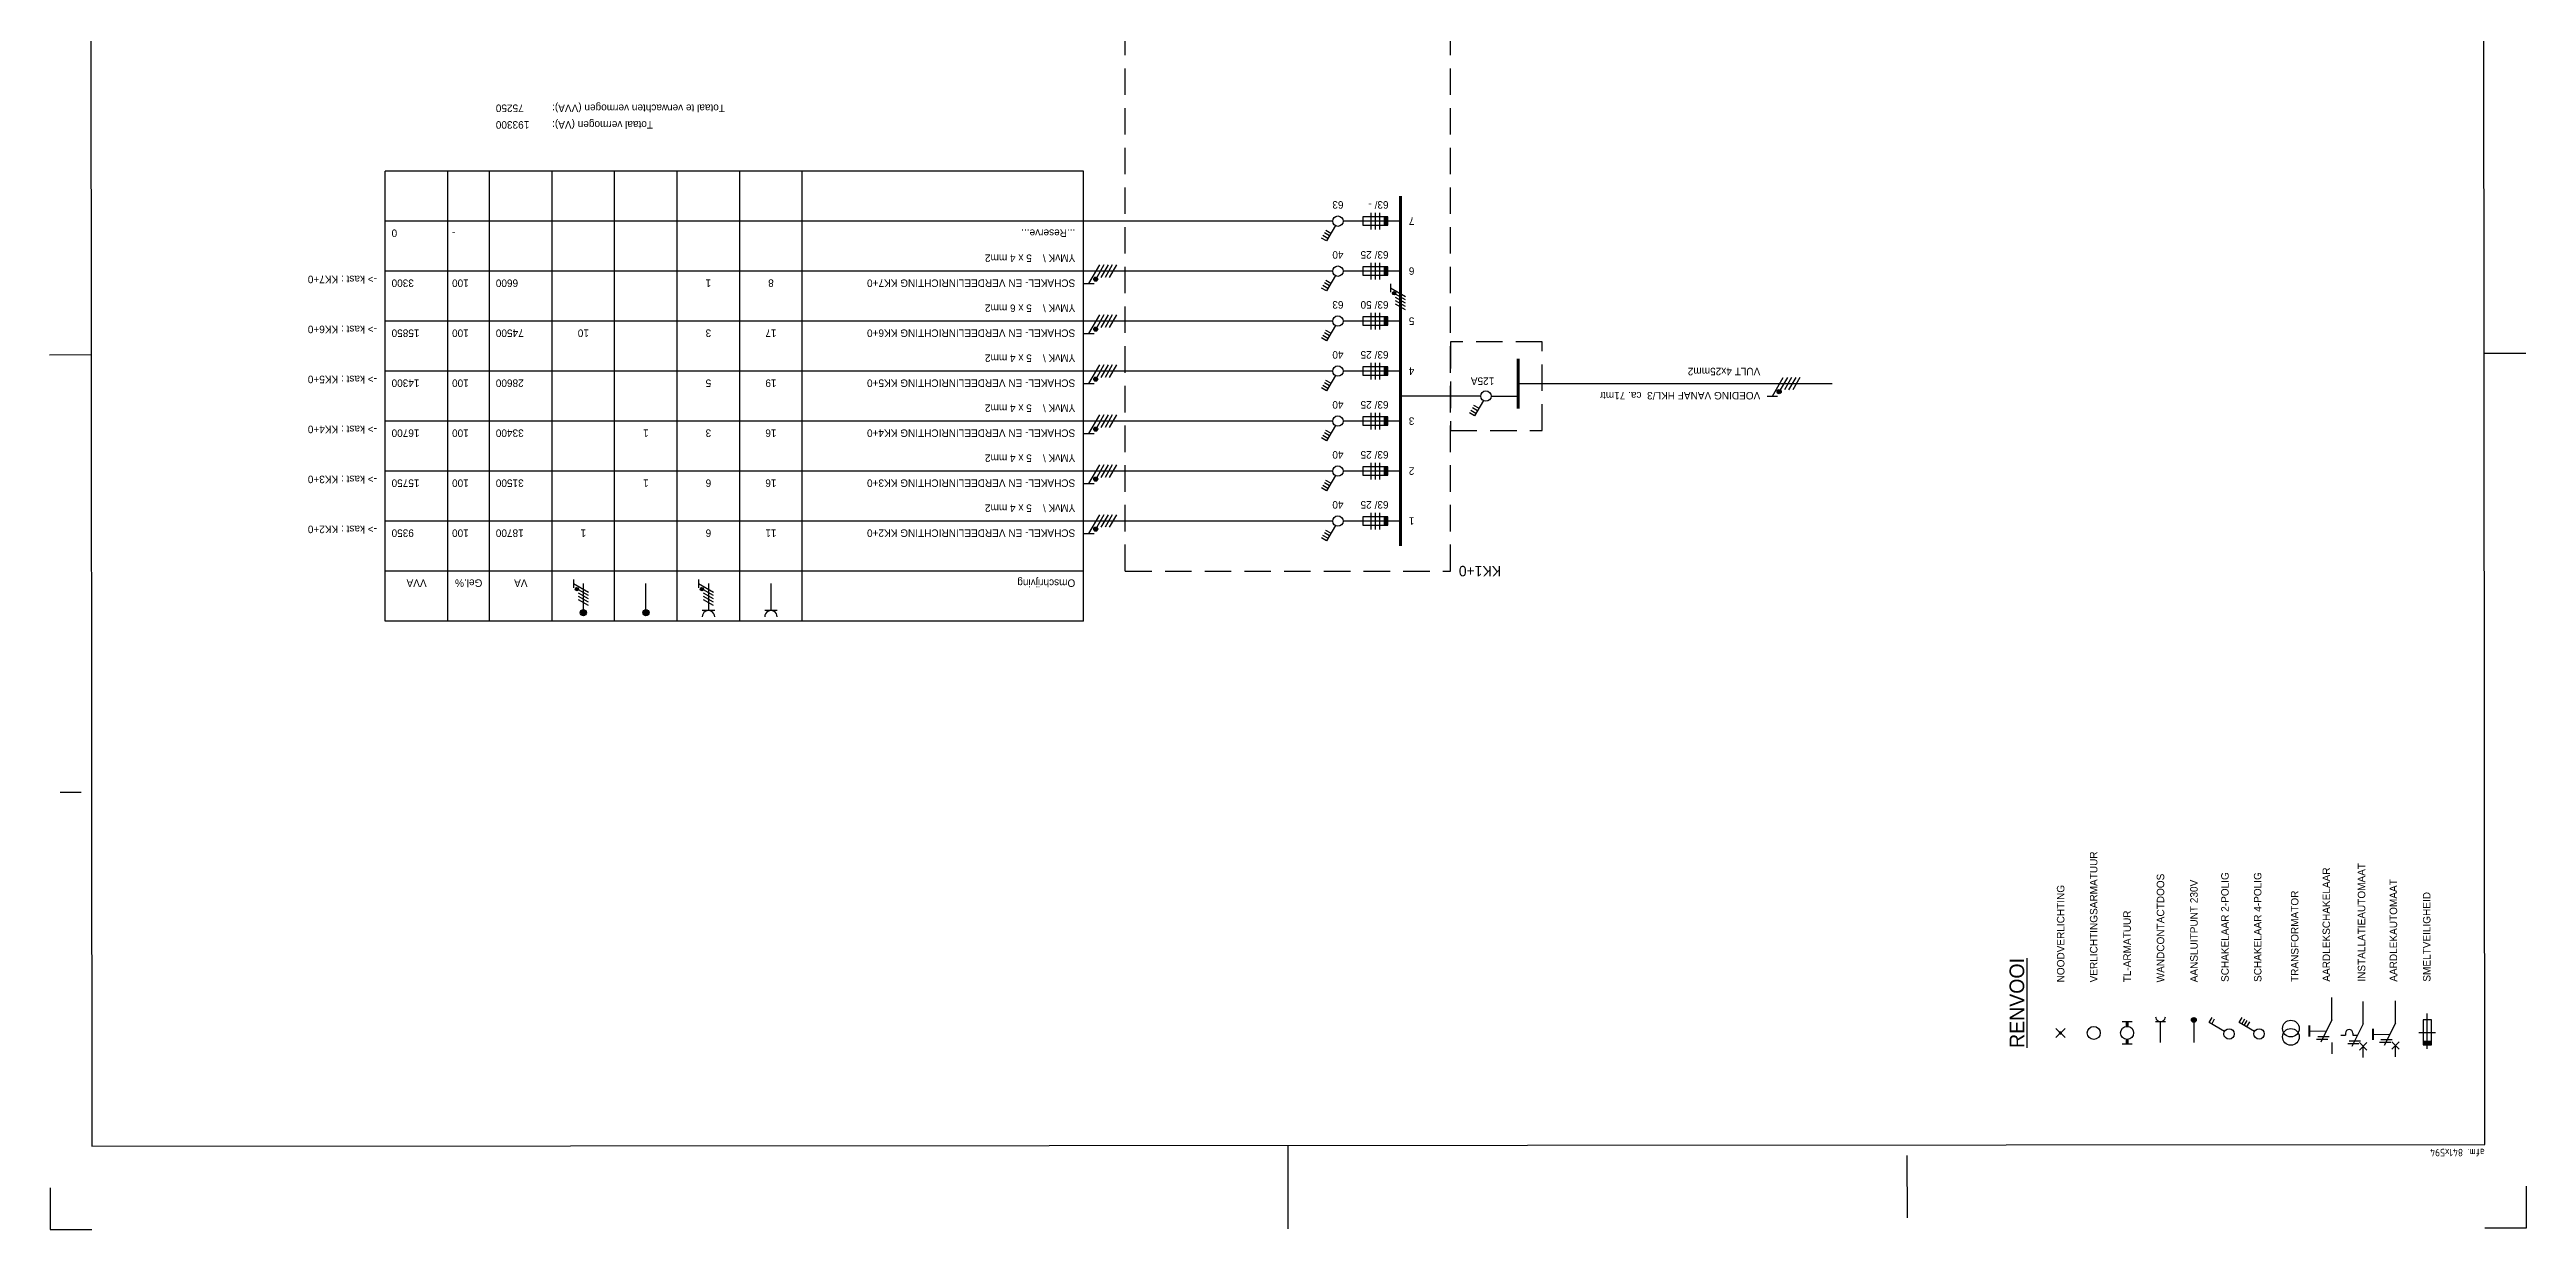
# Model space of a CAD drawing. Header units: millimetres. Extents: x -595 to 0, y 0 to 841.
# Drawn here: x -594 to 0, y 0 to 283 of the extents above; entities that cross this region are included whole.
import ezdxf
from ezdxf.enums import TextEntityAlignment as Align

# ---------------------------------------------------------------- set-up
doc = ezdxf.new("R2010")
doc.units = ezdxf.units.MM
doc.linetypes.add('HIDDEN', pattern=[9.525, 6.35, -3.175])
doc.layers.get('0').update_dxf_attribs({"linetype": 'CONTINUOUS'})
for name, color, linetype in [('00att018', 1, 'CONTINUOUS'), ('00kad018', 1, 'CONTINUOUS'), ('00kad070', 5, 'CONTINUOUS'), ('BL$2----_KADER', 7, 'CONTINUOUS'), ('EL$1----', 3, 'CONTINUOUS'), ('EL$1----_KK1+0', 3, 'CONTINUOUS')]:
    doc.layers.add(name, color=color, linetype=linetype)
doc.styles.add('BURO-018', font='BUROFONT', dxfattribs={"height": 1.8})
doc.styles.add('BURO-035', font='BUROFONT.shx', dxfattribs={"height": 3.5})
doc.styles.add('ISO', font='isocp.shx')

# ---------------------------------------------------------------- blocks, each defined once
blk = doc.blocks.new('RENV_DION')
at = {"layer": 'EL$1----', "linetype": 'Continuous'}
for p, q in [((485.12, 256.64), (487.32, 254.44)), ((487.32, 256.64), (485.12, 254.44)), ((483.5, 238.37), (483.5, 240.7)), ((488.94, 240.7), (488.94, 238.37)), ((488.94, 232.7), (488.94, 230.37)), ((483.89, 231.54), (488.94, 231.54)), ((489.33, 223.54), (483.89, 223.54)), ((486.57, 208.98), (488.69, 212.65)), ((487.64, 210.83), (488.85, 210.13)), ((487.99, 211.43), (489.2, 210.73)), ((488.34, 212.04), (489.55, 211.34)), ((488.69, 212.65), (489.9, 211.95)), ((489.35, 190.42), (483.95, 193.12)), ((484.62, 191.43), (484.62, 194.13)), ((485.3, 193.8), (485.3, 191.1)), ((486.65, 195.82), (486.65, 191.77)), ((488.36, 182.91), (482.96, 185.61)), ((483.63, 186.63), (483.63, 183.93)), ((484.31, 186.29), (484.31, 183.59)), ((485.66, 188.31), (485.66, 187.19)), ((486.11, 187.19), (485.66, 187.19)), ((486.11, 185.39), (485.66, 185.39)), ((485.66, 185.39), (485.66, 184.26)), ((480.26, 182.91), (482.96, 182.91)), ((482.06, 183.81), (483.86, 182.01)), ((483.86, 183.81), (482.06, 182.01)), ((485.84, 180.58), (485.84, 176.53)), ((488.36, 182.91), (493.76, 182.91)), ((484.04, 176.08), (482.24, 174.28)), ((482.24, 176.08), (484.04, 174.28)), ((488.54, 175.18), (483.14, 177.88)), ((482.39, 167.57), (490.81, 167.57)), ((489.31, 168.57), (483.31, 168.57)), ((483.31, 168.57), (483.31, 166.57)), ((483.31, 166.57), (489.31, 166.57)), ((486.31, 169.57), (486.31, 165.57)), ((489.31, 166.57), (489.31, 168.57))]:
    blk.add_line(p, q, dxfattribs=at)
at = {"layer": 'EL$1----', "color": 3, "linetype": 'Continuous'}
for p, q in [((486.57, 216.18), (488.69, 219.85)), ((488.69, 219.85), (489.9, 219.15)), ((488.34, 219.25), (489.55, 218.55))]:
    blk.add_line(p, q, dxfattribs=at)
at = {"layer": 'EL$1----'}
for p, q in [((483.86, 190.42), (481.16, 190.42)), ((489.35, 190.42), (494.66, 190.42)), ((483.9, 176.31), (483.9, 179.01)), ((484.49, 175.97), (484.49, 178.67)), ((483.14, 175.29), (480.44, 175.29)), ((488.54, 175.18), (493.85, 175.18))]:
    blk.add_line(p, q, dxfattribs=at)
at = {"layer": 'EL$1----', "linetype": 'Continuous'}
for points, const_width in [([(486.41, 255.54, 1), (486.02, 255.54, 1)], 0.389), ([(489.33, 223.83, 1), (489.33, 223.24, 1)], 0.583)]:
    blk.add_lwpolyline(points, format="xyb", close=True, dxfattribs=dict(at, const_width=const_width))
for points, const_width in [([(484.66, 239.54), (483.5, 239.54)], 0.778), ([(487.77, 239.54), (488.94, 239.54)], 0.778), ([(485.3, 195.82), (488, 195.82)], 0.45), ([(484.49, 180.58), (487.19, 180.58)], 0.45)]:
    blk.add_lwpolyline(points, dxfattribs=dict(at, const_width=const_width))
for centre, radius in [((486.22, 247.54), 1.56), ((486.22, 239.54), 1.56), ((489.33, 223.54), 0.583), ((485.95, 207.9), 1.25), ((485.24, 200.27), 2), ((487.24, 200.27), 2)]:
    blk.add_circle(centre, radius, dxfattribs=at)
at = {"layer": 'EL$1----', "color": 3, "linetype": 'Continuous'}
blk.add_circle((485.95, 215.1), 1.25, dxfattribs=at)
at = {"layer": 'EL$1----', "linetype": 'Continuous'}
for centre, radius, start, end in [((490.11, 231.54), 1.17, 90, 270), ((486.11, 186.29), 0.9, 270, 90)]:
    blk.add_arc(centre, radius, start, end, dxfattribs=at)
blk.add_solid([(483.31, 168.57), (484.31, 168.57), (483.31, 166.57), (484.31, 166.57)], dxfattribs=at)
at = {"layer": 'EL$1----', "color": 3, "style": 'BURO-035'}
blk.add_text('%%URENVOOI', height=3.5, dxfattribs=at).set_placement((482.63, 264.23))
at = {"layer": 'EL$1----', "color": 1, "style": 'BURO-018'}
for s, p in [('NOODVERLICHTING', (498.36, 255.47)), ('VERLICHTINGSARMATUUR', (498.36, 247.55)), ('TL-ARMATUUR', (498.36, 239.54)), ('WANDCONTACTDOOS', (498.36, 231.52)), ('AANSLUITPUNT 230V', (498.36, 223.5)), ('SCHAKELAAR 2-POLIG', (498.43, 216.06)), ('SCHAKELAAR 4-POLIG', (498.43, 208.21)), ('TRANSFORMATOR', (498.43, 199.33)), ('AARDLEKSCHAKELAAR', (498.49, 191.75)), ('INSTALLATIEAUTOMAAT', (498.49, 183.3)), ('AARDLEKAUTOMAAT', (498.47, 175.66)), ('SMELTVEILIGHEID', (498.47, 167.66))]:
    blk.add_text(s, height=1.8, dxfattribs=at).set_placement(p, align=Align.MIDDLE_LEFT)
blk = doc.blocks.new('a1-windesheim-hor')
at = {"layer": '00kad018', "color": 1}
for p, q in [((0, 594), (0, 584)), ((10, 594), (0, 594)), ((105, 591.5), (105, 586.5)), ((210, 594), (210, 584)), ((0, 297), (20, 297)), ((2.5, 148.5), (17.5, 148.5)), ((0, 10), (0, 0)), ((210, 10), (210, 0)), ((0, 0), (10, 0))]:
    blk.add_line(p, q, dxfattribs=at)
at = {"layer": '00kad070', "color": 5}
for p, q in [((831, 584), (20, 584)), ((20, 584), (20, 10)), ((20, 10), (831, 10))]:
    blk.add_line(p, q, dxfattribs=at)
at = {"layer": '00att018', "color": 1, "style": 'ISO'}
blk.add_text('afm. 841x594', height=1.8, rotation=90, dxfattribs=at).set_placement((19, 10))
blk = doc.blocks.new('HL3')
at = {"color": 0, "linetype": 'Continuous'}
for p, q in [((-3, 6.98), (-3, 4.48)), ((-3, 5.73), (1.5, 3.13)), ((1.5, 2.13), (-1.5, 3.87)), ((1.5, 1.13), (-1.5, 2.87)), ((1.5, 0.13), (-1.5, 1.87)), ((1.5, -0.87), (-1.5, 0.87))]:
    blk.add_line(p, q, dxfattribs=at)
at = {"color": 0, "linetype": 'Continuous', "const_width": 0.5}
blk.add_lwpolyline([(-1.68, 4.12, 1), (-2.18, 4.12, 1)], format="xyb", close=True, dxfattribs=at)
at = {"color": 0, "linetype": 'Continuous'}
blk.add_circle((-1.93, 4.12), 0.5, dxfattribs=at)
blk = doc.blocks.new('1114A3A')
at = {"color": 0, "linetype": 'Continuous'}
for p, q in [((0.62, 1.08), (2.74, 4.75)), ((1.69, 2.93), (2.9, 2.23)), ((2.04, 3.54), (3.25, 2.84)), ((2.39, 4.14), (3.6, 3.44)), ((2.74, 4.75), (3.95, 4.05))]:
    blk.add_line(p, q, dxfattribs=at)
blk.add_circle((0, 0), 1.25, dxfattribs=at)
at = {"color": 0, "linetype": 'Continuous', "style": 'BURO-018', "flags": 1}
for tag, p in [('E_ID', (0, 0.08)), ('E_MATCODE', (0, -4.92))]:
    blk.add_attdef(tag, p, '', height=1.8, dxfattribs=at)
at = {"color": 0, "linetype": 'Continuous', "style": 'BURO-018'}
blk.add_attdef('E_IGS', text='', height=1.8, dxfattribs=at).set_placement((3, 0.08), align=Align.MIDDLE_LEFT)
blk = doc.blocks.new('B12')
at = {"color": 0, "linetype": 'Continuous'}
for p, q in [((-4.75, 17.74), (-4.05, 18.95)), ((-4.14, 17.39), (-3.44, 18.6)), ((-3.54, 17.04), (-2.84, 18.25)), ((-2.93, 16.69), (-2.23, 17.9)), ((0, 16.25), (0, 21)), ((-1.08, 15.62), (-4.75, 17.74)), ((0, 0), (0, 13.75)), ((-2, 7), (2, 7)), ((-2, 6), (2, 6)), ((-1, 9), (-1, 3)), ((1, 9), (-1, 9)), ((1, 3), (1, 9)), ((2, 5), (-2, 5)), ((-1, 3), (1, 3))]:
    blk.add_line(p, q, dxfattribs=at)
blk.add_circle((0, 15), 1.25, dxfattribs=at)
blk.add_solid([(-1, 3), (-1, 4), (1, 3), (1, 4)], dxfattribs=at)
at = {"color": 1, "linetype": 'Continuous', "style": 'BURO-018'}
blk.add_attdef('E_IGS', text='', height=1.8, rotation=90, dxfattribs=at).set_placement((3, 15), align=Align.TOP_CENTER)
at = {"color": 1, "style": 'BURO-018'}
blk.add_attdef('E_VRIJ1', (-3, 3), '', height=1.8, rotation=90, dxfattribs=at)
at = {"color": 1, "linetype": 'Continuous', "style": 'BURO-018'}
blk.add_attdef('E_ISP', text='', height=1.8, rotation=90, dxfattribs=at).set_placement((3, 6.9), align=Align.TOP_LEFT)
blk.add_attdef('E_ISPH', text='', height=1.8, rotation=90, dxfattribs=at).set_placement((3, 6.2), align=Align.TOP_RIGHT)
blk = doc.blocks.new('m1')
at = {"color": 0, "linetype": 'Continuous'}
blk.add_line((0, 21), (0, 33), dxfattribs=at)
blk = doc.blocks.new('b1s')
at = {"color": 0, "linetype": 'Continuous'}
blk.add_line((0, 33), (0, 54), dxfattribs=at)
blk = doc.blocks.new('m1s')
at = {"color": 0, "linetype": 'Continuous'}
blk.add_line((0, 54), (0, 66), dxfattribs=at)
blk = doc.blocks.new('KOLNR6')
at = {"color": 0, "linetype": 'Continuous'}
for p, q in [((-3.5, -1.5), (-3.5, 1.5)), ((3, 0), (-3.5, 0))]:
    blk.add_line(p, q, dxfattribs=at)
blk.add_arc((-5, 0), 1.5, 270, 90, dxfattribs=at)
blk = doc.blocks.new('KOLNR7')
at = {"color": 0, "linetype": 'Continuous'}
for p, q in [((-3.5, -1.5), (-3.5, 1.5)), ((3, 0), (-3.5, 0)), ((-2.29, -1.2), (-0.91, 1.2)), ((-1.49, -1.2), (-0.11, 1.2)), ((-0.69, -1.2), (0.69, 1.2)), ((0.11, -1.2), (1.49, 1.2)), ((2.99, 2.4), (0.91, -1.2)), ((3.99, 2.4), (1.99, 2.4))]:
    blk.add_line(p, q, dxfattribs=at)
at = {"color": 0, "linetype": 'Continuous', "const_width": 0.4}
blk.add_lwpolyline([(1.69, 1.35, 1), (1.69, 1.75, 1)], format="xyb", close=True, dxfattribs=at)
at = {"color": 0, "linetype": 'Continuous'}
blk.add_circle((1.69, 1.55), 0.4, dxfattribs=at)
blk.add_arc((-5, 0), 1.5, 270, 90, dxfattribs=at)
blk = doc.blocks.new('KOLNR8')
at = {"color": 0, "linetype": 'Continuous'}
blk.add_line((-4, 0), (3, 0), dxfattribs=at)
at = {"color": 0, "linetype": 'Continuous', "const_width": 0.75}
blk.add_lwpolyline([(-4, -0.375, 1), (-4, 0.375, 1)], format="xyb", close=True, dxfattribs=at)
at = {"color": 0, "linetype": 'Continuous'}
blk.add_circle((-4, 0), 0.75, dxfattribs=at)
blk = doc.blocks.new('KOLNR9')
at = {"color": 0, "linetype": 'Continuous'}
for p, q in [((-4, 0), (3, 0)), ((-2.29, -1.2), (-0.91, 1.2)), ((-1.49, -1.2), (-0.11, 1.2)), ((-0.69, -1.2), (0.69, 1.2)), ((0.11, -1.2), (1.49, 1.2)), ((2.99, 2.4), (0.91, -1.2)), ((3.99, 2.4), (1.99, 2.4))]:
    blk.add_line(p, q, dxfattribs=at)
for points, const_width in [([(-4, -0.38, 1), (-4, 0.38, 1)], 0.75), ([(1.69, 1.35, 1), (1.69, 1.75, 1)], 0.4)]:
    blk.add_lwpolyline(points, format="xyb", close=True, dxfattribs=dict(at, const_width=const_width))
for centre, radius in [((-4, 0), 0.75), ((1.69, 1.55), 0.4)]:
    blk.add_circle(centre, radius, dxfattribs=at)
blk = doc.blocks.new('L3')
at = {"color": 0, "linetype": 'Continuous'}
for p, q in [((-3, 75.98), (-3, 73.48)), ((-3, 74.73), (1.5, 72.13)), ((1.5, 71.13), (-1.5, 72.87)), ((1.5, 70.13), (-1.5, 71.87)), ((1.5, 69.13), (-1.5, 70.87)), ((1.5, 68.13), (-1.5, 69.87))]:
    blk.add_line(p, q, dxfattribs=at)
at = {"color": 0, "linetype": 'Continuous', "const_width": 0.5}
blk.add_lwpolyline([(-1.68, 73.12, 1), (-2.18, 73.12, 1)], format="xyb", close=True, dxfattribs=at)
at = {"color": 0, "linetype": 'Continuous'}
blk.add_circle((-1.93, 73.12), 0.5, dxfattribs=at)
blk = doc.blocks.new('111104')
at = {"color": 0, "linetype": 'Continuous'}
for p, q in [((-3, 6.98), (-3, 4.48)), ((-3, 5.73), (1.5, 3.13)), ((1.5, 2.13), (-1.5, 3.87)), ((1.5, 1.13), (-1.5, 2.87)), ((1.5, 0.13), (-1.5, 1.87)), ((1.5, -0.87), (-1.5, 0.87))]:
    blk.add_line(p, q, dxfattribs=at)
at = {"color": 0, "linetype": 'Continuous', "const_width": 0.5}
blk.add_lwpolyline([(-1.68, 4.12, 1), (-2.18, 4.12, 1)], format="xyb", close=True, dxfattribs=at)
at = {"color": 0, "linetype": 'Continuous'}
blk.add_circle((-1.93, 4.12), 0.5, dxfattribs=at)

msp = doc.modelspace()

# ---------------------------------------------------------------- linework, layer by layer
at = {"layer": 'EL$1----', "ltscale": 0.2}
for p, q in [((-241.85, 202.67), (-166.56, 202.67)), ((-250.84, 199.67), (-270.09, 199.67))]:
    msp.add_line(p, q, dxfattribs=at)
at = {"layer": 'EL$1----'}
msp.add_line((-248.34, 199.67), (-241.85, 199.67), dxfattribs=at)
at = {"layer": 'EL$1----', "color": 1, "linetype": 'HIDDEN'}
msp.add_lwpolyline([(-258.09, 191.4), (-236.09, 191.4), (-236.09, 212.67), (-258.09, 212.67)], close=True, dxfattribs=at)
at = {"layer": 'EL$1----', "ltscale": 0.2, "const_width": 0.7}
msp.add_lwpolyline([(-241.85, 208.67), (-241.85, 196.67)], dxfattribs=at)
at = {"layer": 'EL$1----_KK1+0', "color": 1, "linetype": 'HIDDEN'}
for p, q in [((-336.09, 157.67), (-336.09, 307.67)), ((-258.09, 157.67), (-258.09, 307.67)), ((-336.09, 157.67), (-258.09, 157.67))]:
    msp.add_line(p, q, dxfattribs=at)
at = {"layer": 'EL$1----_KK1+0', "color": 1}
for p, q in [((-513.59, 145.67), (-513.59, 253.67)), ((-346.09, 253.67), (-513.59, 253.67)), ((-498.59, 145.67), (-498.59, 253.67)), ((-488.59, 145.67), (-488.59, 253.67)), ((-473.59, 145.67), (-473.59, 253.67)), ((-458.59, 145.67), (-458.59, 253.67)), ((-443.59, 145.67), (-443.59, 253.67)), ((-428.59, 145.67), (-428.59, 253.67)), ((-413.59, 145.67), (-413.59, 253.67)), ((-346.09, 145.67), (-346.09, 253.67)), ((-346.09, 157.67), (-513.59, 157.67)), ((-346.09, 145.67), (-513.59, 145.67))]:
    msp.add_line(p, q, dxfattribs=at)
at = {"layer": 'EL$1----_KK1+0'}
for p, q in [((-336.09, 241.67), (-513.59, 241.67)), ((-336.09, 229.67), (-513.59, 229.67)), ((-336.09, 217.67), (-513.59, 217.67)), ((-336.09, 205.67), (-513.59, 205.67)), ((-336.09, 193.67), (-513.59, 193.67)), ((-336.09, 181.67), (-513.59, 181.67)), ((-336.09, 169.67), (-513.59, 169.67))]:
    msp.add_line(p, q, dxfattribs=at)
for points in [[(-270.09, 247.67, 0.7, 0.7, 0), (-270.09, 235.67, 0.7, 0.7, 0)], [(-270.09, 235.67, 0.7, 0.7, 0), (-270.09, 223.67, 0.7, 0.7, 0)], [(-270.09, 223.67, 0.7, 0.7, 0), (-270.09, 211.67, 0.7, 0.7, 0)], [(-270.09, 211.67, 0.7, 0.7, 0), (-270.09, 199.67, 0.7, 0.7, 0)], [(-270.09, 199.67, 0.7, 0.7, 0), (-270.09, 187.67, 0.7, 0.7, 0)], [(-270.09, 187.67, 0.7, 0.7, 0), (-270.09, 175.67, 0.7, 0.7, 0)], [(-270.09, 175.67, 0.7, 0.7, 0), (-270.09, 163.67, 0.7, 0.7, 0)]]:
    msp.add_lwpolyline(points, format="xyseb", dxfattribs=at)

# ---------------------------------------------------------------- block references
at = {"layer": 'BL$2----_KADER', "rotation": 90.03706841392992}
for name, p in [('a1-windesheim-hor', (0, 0)), ('RENV_DION', (144.07, -439.26))]:
    msp.add_blockref(name, p, dxfattribs=at)
at = {"layer": 'EL$1----', "rotation": 89.99999999999999}
for p in [(-270.09, 229.67), (-270.09, 217.67), (-270.09, 205.67), (-270.09, 193.67), (-270.09, 181.67), (-270.09, 169.67)]:
    msp.add_blockref('L3', p, dxfattribs=at)
at = {"layer": 'EL$1----', "xscale": 0.8, "yscale": 0.8, "zscale": 0.8}
msp.add_blockref('111104', (-270.09, 221.07), dxfattribs=at)
at = {"layer": 'EL$1----'}
ref = msp.add_blockref('1114A3A', (-249.59, 199.67), dxfattribs=dict(at, rotation=180))
ref.add_attrib('E_IGS', '125A', dxfattribs={"layer": '0', "color": 1, "linetype": 'Continuous', "height": 1.8, "rotation": 180, "style": 'BURO-018'}).set_placement((-247.59, 203.27), align=Align.MIDDLE_LEFT)
at = {"layer": 'EL$1----', "ltscale": 0.2, "rotation": 89.99999999999999}
msp.add_blockref('HL3', (-175.14, 202.67), dxfattribs=at)
at = {"layer": 'EL$1----_KK1+0', "rotation": 89.99999999999999}
for p, values in [((-270.09, 241.67), {'E_ISPH': '63/', 'E_ISP': '-', 'E_IGS': '63'}), ((-270.09, 229.67), {'E_ISPH': '63/', 'E_ISP': '25', 'E_IGS': '40'}), ((-270.09, 217.67), {'E_ISPH': '63/', 'E_ISP': '50', 'E_IGS': '63'}), ((-270.09, 205.67), {'E_ISPH': '63/', 'E_ISP': '25', 'E_IGS': '40'}), ((-270.09, 193.67), {'E_ISPH': '63/', 'E_ISP': '25', 'E_IGS': '40'}), ((-270.09, 181.67), {'E_ISPH': '63/', 'E_ISP': '25', 'E_IGS': '40'}), ((-270.09, 169.67), {'E_ISPH': '63/', 'E_ISP': '25', 'E_IGS': '40'})]:
    msp.add_blockref('B12', p, dxfattribs=at).add_auto_attribs(values)
for name, p in [('m1s', (-270.09, 241.67)), ('b1s', (-270.09, 241.67)), ('m1', (-270.09, 241.67)), ('m1s', (-270.09, 229.67)), ('b1s', (-270.09, 229.67)), ('m1', (-270.09, 229.67)), ('m1s', (-270.09, 217.67)), ('b1s', (-270.09, 217.67)), ('m1', (-270.09, 217.67)), ('m1s', (-270.09, 205.67)), ('b1s', (-270.09, 205.67)), ('m1', (-270.09, 205.67)), ('m1s', (-270.09, 193.67)), ('b1s', (-270.09, 193.67)), ('m1', (-270.09, 193.67)), ('m1s', (-270.09, 181.67)), ('b1s', (-270.09, 181.67)), ('m1', (-270.09, 181.67)), ('m1s', (-270.09, 169.67)), ('b1s', (-270.09, 169.67)), ('m1', (-270.09, 169.67)), ('KOLNR9', (-466.09, 151.67)), ('KOLNR8', (-451.09, 151.67)), ('KOLNR7', (-436.09, 151.67)), ('KOLNR6', (-421.09, 151.67))]:
    msp.add_blockref(name, p, dxfattribs=at)

# ---------------------------------------------------------------- texts
at = {"layer": 'EL$1----', "color": 1, "linetype": 'Continuous', "ltscale": 0.2, "style": 'BURO-018'}
msp.add_text('VULT 4x25mm2', height=1.8, rotation=180, dxfattribs=at).set_placement((-183.78, 204.67), align=Align.TOP_LEFT)
msp.add_text('VOEDING VANAF HKL/3  ca. 71mtr', height=1.8, rotation=180, dxfattribs=at).set_placement((-183.78, 200.67))
at = {"layer": 'EL$1----_KK1+0', "color": 1, "style": 'BURO-018'}
for s, p in [('75250', (-487.09, 269.67)), ('Totaal te verwachten vermogen (VVA):', (-473.59, 269.67)), ('193300', (-487.09, 265.67)), ('Totaal vermogen (VA):', (-473.59, 265.67)), ('0', (-512.09, 239.67)), ('-', (-497.59, 239.67)), ('3300', (-512.09, 227.67)), ('100', (-497.59, 227.67)), ('6600', (-487.09, 227.67)), ('15850', (-512.09, 215.67)), ('100', (-497.59, 215.67)), ('74500', (-487.09, 215.67)), ('14300', (-512.09, 203.67)), ('100', (-497.59, 203.67)), ('28600', (-487.09, 203.67)), ('16700', (-512.09, 191.67)), ('100', (-497.59, 191.67)), ('33400', (-487.09, 191.67)), ('15750', (-512.09, 179.67)), ('100', (-497.59, 179.67)), ('31500', (-487.09, 179.67)), ('9350', (-512.09, 167.67)), ('100', (-497.59, 167.67)), ('18700', (-487.09, 167.67))]:
    msp.add_text(s, height=1.8, rotation=180, dxfattribs=at).set_placement(p, align=Align.RIGHT)
for s, p in [('...Reserve...', (-348.09, 239.67)), ('YMvK \\    5 x 4 mm2', (-348.09, 233.67)), ('SCHAKEL- EN VERDEELINRICHTING KK7+0', (-348.09, 227.67)), ('YMvK \\    5 x 6 mm2', (-348.09, 221.67)), ('SCHAKEL- EN VERDEELINRICHTING KK6+0', (-348.09, 215.67)), ('YMvK \\    5 x 4 mm2', (-348.09, 209.67)), ('SCHAKEL- EN VERDEELINRICHTING KK5+0', (-348.09, 203.67)), ('YMvK \\    5 x 4 mm2', (-348.09, 197.67)), ('SCHAKEL- EN VERDEELINRICHTING KK4+0', (-348.09, 191.67)), ('YMvK \\    5 x 4 mm2', (-348.09, 185.67)), ('SCHAKEL- EN VERDEELINRICHTING KK3+0', (-348.09, 179.67)), ('YMvK \\    5 x 4 mm2', (-348.09, 173.67)), ('SCHAKEL- EN VERDEELINRICHTING KK2+0', (-348.09, 167.67)), ('Omschrijving', (-348.09, 155.67))]:
    msp.add_text(s, height=1.8, rotation=180, dxfattribs=at).set_placement(p)
for s, p in [('7', (-268.09, 241.67)), ('6', (-268.09, 229.67)), ('5', (-268.09, 217.67)), ('4', (-268.09, 205.67)), ('3', (-268.09, 193.67)), ('2', (-268.09, 181.67)), ('1', (-268.09, 169.67))]:
    msp.add_text(s, height=1.8, rotation=180, dxfattribs=at).set_placement(p, align=Align.MIDDLE_RIGHT)
for s, p in [('-> kast : KK7+0', (-515.59, 227.67)), ('-> kast : KK6+0', (-515.59, 215.67)), ('-> kast : KK5+0', (-515.59, 203.67)), ('-> kast : KK4+0', (-515.59, 191.67)), ('-> kast : KK3+0', (-515.59, 179.67)), ('-> kast : KK2+0', (-515.59, 167.67))]:
    msp.add_text(s, height=1.8, rotation=180, dxfattribs=at).set_placement(p, align=Align.MIDDLE_LEFT)
for s, p in [('1', (-436.09, 227.67)), ('8', (-421.09, 227.67)), ('10', (-466.09, 215.67)), ('3', (-436.09, 215.67)), ('17', (-421.09, 215.67)), ('5', (-436.09, 203.67)), ('19', (-421.09, 203.67)), ('1', (-451.09, 191.67)), ('3', (-436.09, 191.67)), ('16', (-421.09, 191.67)), ('1', (-451.09, 179.67)), ('6', (-436.09, 179.67)), ('16', (-421.09, 179.67)), ('1', (-466.09, 167.67)), ('6', (-436.09, 167.67)), ('11', (-421.09, 167.67)), ('VVA', (-506.09, 155.67)), ('Gel.%', (-493.59, 155.67)), ('VA', (-481.09, 155.67))]:
    msp.add_text(s, height=1.8, rotation=180, dxfattribs=at).set_placement(p, align=Align.CENTER)
at = {"layer": 'EL$1----_KK1+0', "color": 2, "style": 'BURO-018'}
msp.add_text('KK1+0', height=2.5, rotation=180, dxfattribs=at).set_placement((-256.09, 157.67), align=Align.MIDDLE_RIGHT)

doc.saveas('drawing.dxf')
